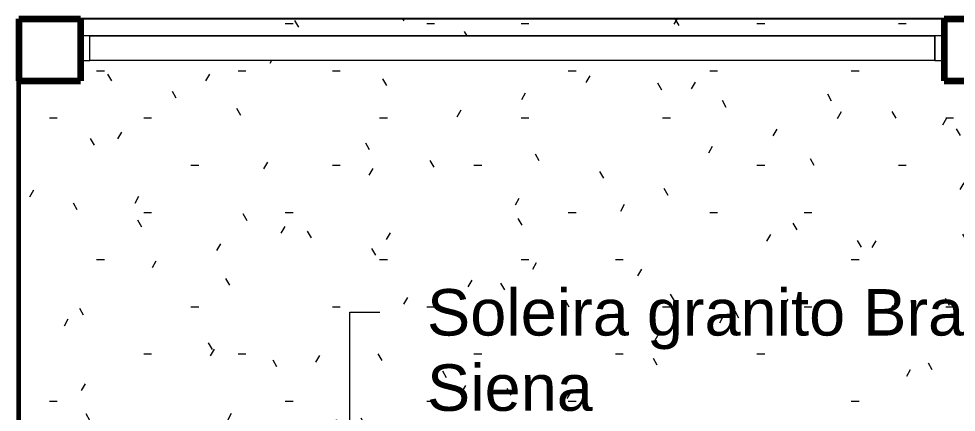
# Model space of a CAD drawing. Header units: millimetres. Extents: x -11245 to 9283, y -22520 to -3800.
# Drawn here: x -2385 to 644, y -7960 to -6690 of the extents above; entities that cross this region are included whole.
import ezdxf

# ---------------------------------------------------------------- set-up
doc = ezdxf.new("R2010")
doc.units = ezdxf.units.MM
for name, color, linetype, lineweight in [('A-AREA', 32, 'Continuous', 9), ('A-FLOR', 192, 'Continuous', 25), ('A-FLOR-PATT', 8, 'Continuous', 25), ('A-WALL', 113, 'Continuous', 25), ('Balaústres', 7, 'Continuous', 9), ('Corrimãos superiores', 7, 'Continuous', 9), ('G-ANNO-TEXT', 231, 'Continuous', 9), ('S-COLS', 52, 'Continuous', 25), ('S-COLS-SYMB', 171, 'Continuous', 100)]:
    doc.layers.add(name, color=color, linetype=linetype, lineweight=lineweight)
doc.styles.add('Arial', font='arial.ttf', dxfattribs={"height": 150})

# ---------------------------------------------------------------- blocks, each defined once
blk = doc.blocks.new('Pilar de Madeira - 20x20cm-4274178-PAGINAÇÃO DE PISO TÉRREO')
at = {"layer": 'S-COLS', "lineweight": 80}
for p, q in [((100, 100), (-100, 100)), ((-100, 100), (-100, -100)), ((100, -100), (100, 100)), ((-100, -100), (100, -100))]:
    blk.add_line(p, q, dxfattribs=at)
at = {"layer": 'S-COLS-SYMB'}
for p, q in [((-100, 100), (-100, -100)), ((-100, 100), (100, 100)), ((100, 100), (100, -100)), ((-100, -100), (100, -100))]:
    blk.add_line(p, q, dxfattribs=at)
blk = doc.blocks.new('Pilar de Madeira - 20x20cm-4274203-PAGINAÇÃO DE PISO TÉRREO')
at = {"layer": 'S-COLS', "lineweight": 80}
for p, q in [((100, 100), (-100, 100)), ((-100, 100), (-100, -100)), ((100, -100), (100, 100)), ((-100, -100), (100, -100))]:
    blk.add_line(p, q, dxfattribs=at)
at = {"layer": 'S-COLS-SYMB'}
for p, q in [((-100, 100), (-100, -100)), ((-100, 100), (100, 100)), ((100, 100), (100, -100)), ((-100, -100), (100, -100))]:
    blk.add_line(p, q, dxfattribs=at)
blk = doc.blocks.new('Guarda-corpo - 8x8cm-4629493-PAGINAÇÃO DE PISO TÉRREO')
at = {"layer": 'Balaústres'}
for p, q in [((40, 40), (-40, 40)), ((-40, 40), (-40, 12.5)), ((40, 12.5), (40, 40))]:
    blk.add_line(p, q, dxfattribs=at)
blk = doc.blocks.new('Guarda-corpo - 8x8cm-V8-PAGINAÇÃO DE PISO TÉRREO')
at = {"layer": 'Balaústres'}
for p, q in [((-40, -12.5), (-40, -40)), ((40, -40), (40, -12.5)), ((-40, -40), (40, -40))]:
    blk.add_line(p, q, dxfattribs=at)
blk = doc.blocks.new('Guarda-corpo - Guarda-corpo-3444668-PAGINAÇÃO DE PISO TÉRREO')
at = {"rotation": 269.9999999999998}
for name, p in [('Guarda-corpo - 8x8cm-V8-PAGINAÇÃO DE PISO TÉRREO', (-2142.1, -6784.7)), ('Guarda-corpo - 8x8cm-4629493-PAGINAÇÃO DE PISO TÉRREO', (562.9, -6784.7))]:
    blk.add_blockref(name, p, dxfattribs=at)
blk = doc.blocks.new('Tipo de corrimão superior - Corrimão superior_Interno_-3444753-PAGINAÇÃO DE PISO TÉRREO')
at = {"layer": 'Corrimãos superiores'}
for p, q in [((-2154.6, -6824.7), (-2154.6, -6744.7)), ((-2154.6, -6744.7), (575.4, -6744.7)), ((575.4, -6744.7), (575.4, -6824.7)), ((575.4, -6824.7), (-2154.6, -6824.7))]:
    blk.add_line(p, q, dxfattribs=at)
blk = doc.blocks.new('Tipo de corrimão superior - Corrimão superior_Interno_-V9-PAGINAÇÃO DE PISO TÉRREO')
at = {"layer": 'Corrimãos superiores'}
for p, q in [((-2154.6, -6824.7), (-2154.6, -6744.7)), ((575.4, -6744.7), (-2154.6, -6744.7)), ((575.4, -6824.7), (575.4, -6744.7)), ((575.4, -6824.7), (-2154.6, -6824.7))]:
    blk.add_line(p, q, dxfattribs=at)

msp = doc.modelspace()

# ---------------------------------------------------------------- hatches: boundary and pattern name
at = {"layer": 'A-FLOR-PATT', "lineweight": 9}
h = msp.add_hatch(dxfattribs=at)
h.set_pattern_fill('FP_1', color=9, style=0, pattern_type=2)
h.set_pattern_definition([(0, (0, 0), (609.6, 152.4), [25.146, -432.054, 25.146, -432.054, -2438.4]), (0, (0, 0), (609.6, 152.4), [-914.4, 25.146, -889.254, 25.146, -432.054, -1066.8]), (0, (0, 0), (609.6, 152.4), [-2286, 25.146, -279.654, 25.146, -736.854]), (120, (228.6, 76.2), (-436.7823, 451.729), [25.146, -432.054, 25.146, -432.054, -2438.4]), (120, (228.6, 76.2), (-436.7823, 451.729), [-914.4, 25.146, -889.254, 25.146, -432.054, -1066.8]), (120, (228.6, 76.2), (-436.7823, 451.729), [-2286, 25.146, -279.654, 25.146, -736.854]), (240, (304.8, 381), (-172.8177, -604.129), [25.146, -432.054, 25.146, -432.054, -2438.4]), (240, (304.8, 381), (-172.8177, -604.129), [-914.4, 25.146, -889.254, 25.146, -432.054, -1066.8]), (240, (304.8, 381), (-172.8177, -604.129), [-2286, 25.146, -279.654, 25.146, -736.854])])
h.paths.add_polyline_path([(6100.4, -8294.7), (6100.4, -8324.7), (4850.4, -8324.7), (4850.4, -8294.7), (6050.4, -8294.7)])
h.paths.add_polyline_path([(1670.4, -8294.7), (2920.4, -8294.7), (2920.4, -8324.7), (1670.4, -8324.7)])
h.paths.add_polyline_path([(6724.4, -8369.7), (6724.4, -8294.7), (6100.4, -8294.7), (6100.4, -8234.7), (6724.4, -8234.7), (6724.4, -8179.7), (6824.4, -8179.7), (6824.4, -8189.7), (7655.4, -8189.7), (7655.4, -6889.7), (7455.4, -6889.7), (7455.4, -6824.7), (3987.9, -6824.7), (3987.9, -6744.7), (7455.4, -6744.7), (7455.4, -6689.7), (3985.4, -6689.7), (3985.4, -6889.7), (3785.4, -6889.7), (3785.4, -6689.7), (805.4, -6689.7), (805.4, -6889.7), (605.4, -6889.7), (605.4, -6689.7), (-2184.6, -6689.7), (-2184.6, -6889.7), (-2384.6, -6889.7), (-2384.6, -8189.7), (-2233.6, -8189.7), (-2233.6, -8179.7), (-2133.6, -8179.7), (-2133.6, -8234.7), (-1509.6, -8234.7), (-1509.6, -8294.7), (-2133.6, -8294.7), (-2133.6, -8369.7), (364.4, -8369.7), (364.4, -8294.7), (-259.6, -8294.7), (-259.6, -8234.7), (364.4, -8234.7), (364.4, -8179.7), (464.4, -8179.7), (464.4, -8189.7), (946.4, -8189.7), (946.4, -8179.7), (1046.4, -8179.7), (1046.4, -8234.7), (1670.4, -8234.7), (1670.4, -8294.7), (1046.4, -8294.7), (1046.4, -8369.7), (3544.4, -8369.7), (3544.4, -8294.7), (2920.4, -8294.7), (2920.4, -8234.7), (3544.4, -8234.7), (3544.4, -8179.7), (3644.4, -8179.7), (3644.4, -8189.7), (4126.4, -8189.7), (4126.4, -8179.7), (4226.4, -8179.7), (4226.7, -8234.7), (4850.4, -8234.7), (4850.4, -8294.7), (4226.4, -8294.7), (4226.7, -8369.7), (6645.2, -8369.7)])
h.paths.add_polyline_path([(-264.9, -8324.7), (-1509.6, -8324.7), (-1509.6, -8294.7), (-259.6, -8294.7), (-259.6, -8324.7)])
h.paths.add_polyline_path([(7595.4, -8187.2), (7515.4, -8187.2), (7515.4, -6892.2), (7595.4, -6892.2), (7595.4, -8159.7)])
h.paths.add_polyline_path([(1635.4, -6824.7), (807.9, -6824.7), (807.9, -6744.7), (3782.9, -6744.7), (3782.9, -6824.7), (1808.1, -6824.7)])
h.paths.add_polyline_path([(602.9, -6824.7), (-2182.1, -6824.7), (-2182.1, -6744.7), (602.9, -6744.7)])

# ---------------------------------------------------------------- linework, layer by layer
at = {"layer": 'A-AREA'}
msp.add_line((605.4, -6689.7), (-2184.6, -6689.7), dxfattribs=at)
at = {"layer": 'A-FLOR'}
msp.add_line((605.4, -6689.7), (-2184.6, -6689.7), dxfattribs=at)
at = {"layer": 'A-WALL', "lineweight": 60}
msp.add_line((-2384.6, -8189.7), (-2384.6, -6889.7), dxfattribs=at)
at = {"layer": 'G-ANNO-TEXT', "color": 7}
for p, q in [((-1314.8, -7637.6), (-1218.2, -7637.6)), ((-1314.8, -8187.7), (-1314.8, -7637.6))]:
    msp.add_line(p, q, dxfattribs=at)

# ---------------------------------------------------------------- block references
at = {"layer": 'Balaústres'}
msp.add_blockref('Guarda-corpo - Guarda-corpo-3444668-PAGINAÇÃO DE PISO TÉRREO', (0, 0), dxfattribs=at)
at = {"layer": 'Corrimãos superiores'}
for name in ['Tipo de corrimão superior - Corrimão superior_Interno_-3444753-PAGINAÇÃO DE PISO TÉRREO', 'Tipo de corrimão superior - Corrimão superior_Interno_-V9-PAGINAÇÃO DE PISO TÉRREO']:
    msp.add_blockref(name, (0, 0), dxfattribs=at)
at = {"layer": 'S-COLS'}
for name, p in [('Pilar de Madeira - 20x20cm-4274203-PAGINAÇÃO DE PISO TÉRREO', (-2284.6, -6789.7)), ('Pilar de Madeira - 20x20cm-4274178-PAGINAÇÃO DE PISO TÉRREO', (705.4, -6789.7))]:
    msp.add_blockref(name, p, dxfattribs=at)

# ---------------------------------------------------------------- texts
at = {"layer": 'G-ANNO-TEXT', "color": 7, "char_height": 150, "attachment_point": 1, "style": 'Arial'}
for s, insert, width in [('Soleira granito Branco ', (-1065.8, -7562.6), 2645.569), ('Siena', (-1065.8, -7805.7), 667.405)]:
    msp.add_mtext(s, dxfattribs=dict(at, insert=insert, width=width))

doc.saveas('drawing.dxf')
